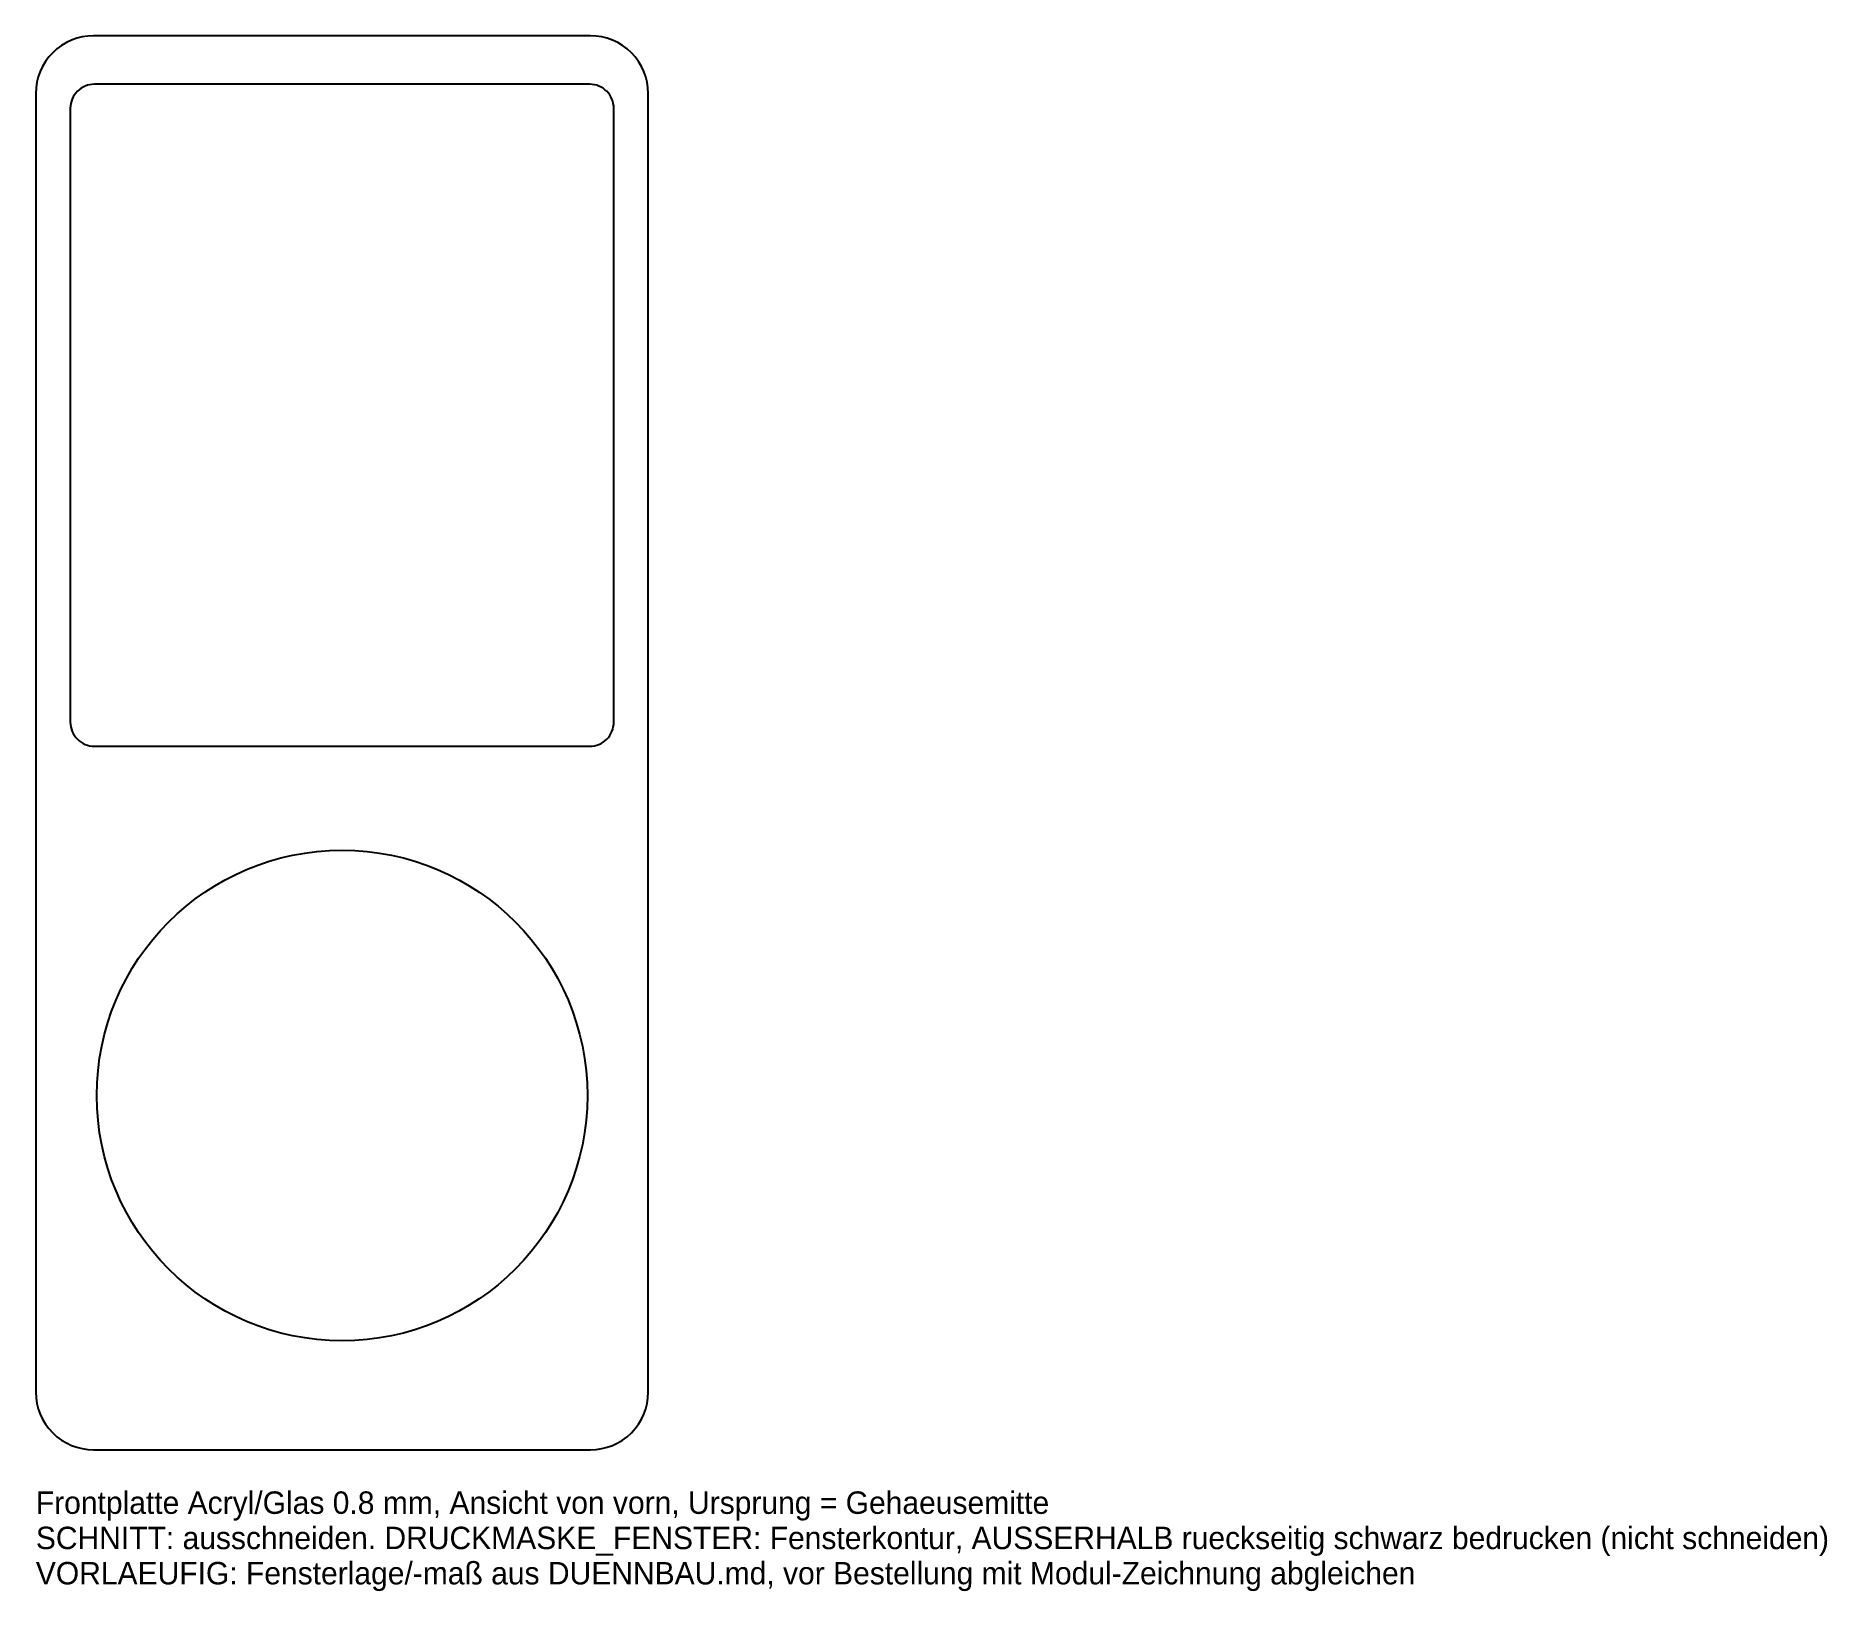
# Model space of a CAD drawing. Header units: millimetres. Extents: x -19 to 93, y -53 to 44.
import ezdxf

# ---------------------------------------------------------------- set-up
doc = ezdxf.new("R2010")
doc.units = ezdxf.units.MM
for name, color, linetype in [('DRUCKMASKE_FENSTER', 5, 'Continuous'), ('INFO', 8, 'Continuous'), ('SCHNITT', 1, 'Continuous')]:
    doc.layers.add(name, color=color, linetype=linetype)

msp = doc.modelspace()

# ---------------------------------------------------------------- linework, layer by layer
at = {"layer": 'DRUCKMASKE_FENSTER'}
msp.add_lwpolyline([(-15.45, -0.22), (15.45, -0.22, 0.414214), (16.95, 1.28), (16.95, 39.58, 0.414214), (15.45, 41.08), (-15.45, 41.08, 0.414214), (-16.95, 39.58), (-16.95, 1.28, 0.414214)], format="xyb", close=True, dxfattribs=at)
at = {"layer": 'SCHNITT'}
msp.add_lwpolyline([(-15.5, -44.1), (15.5, -44.1, 0.414214), (19.1, -40.5), (19.1, 40.5, 0.414214), (15.5, 44.1), (-15.5, 44.1, 0.414214), (-19.1, 40.5), (-19.1, -40.5, 0.414214)], format="xyb", close=True, dxfattribs=at)
msp.add_circle((0, -22), 15.3, dxfattribs=at)

# ---------------------------------------------------------------- texts
at = {"layer": 'INFO'}
for s, p in [('Frontplatte Acryl/Glas 0.8 mm, Ansicht von vorn, Ursprung = Gehaeusemitte', (-19.1, -48.1)), ('SCHNITT: ausschneiden. DRUCKMASKE_FENSTER: Fensterkontur, AUSSERHALB rueckseitig schwarz bedrucken (nicht schneiden)', (-19.1, -50.3)), ('VORLAEUFIG: Fensterlage/-maß aus DUENNBAU.md, vor Bestellung mit Modul-Zeichnung abgleichen', (-19.1, -52.5))]:
    msp.add_text(s, height=1.4, dxfattribs=at).set_placement(p)

doc.saveas('drawing.dxf')
